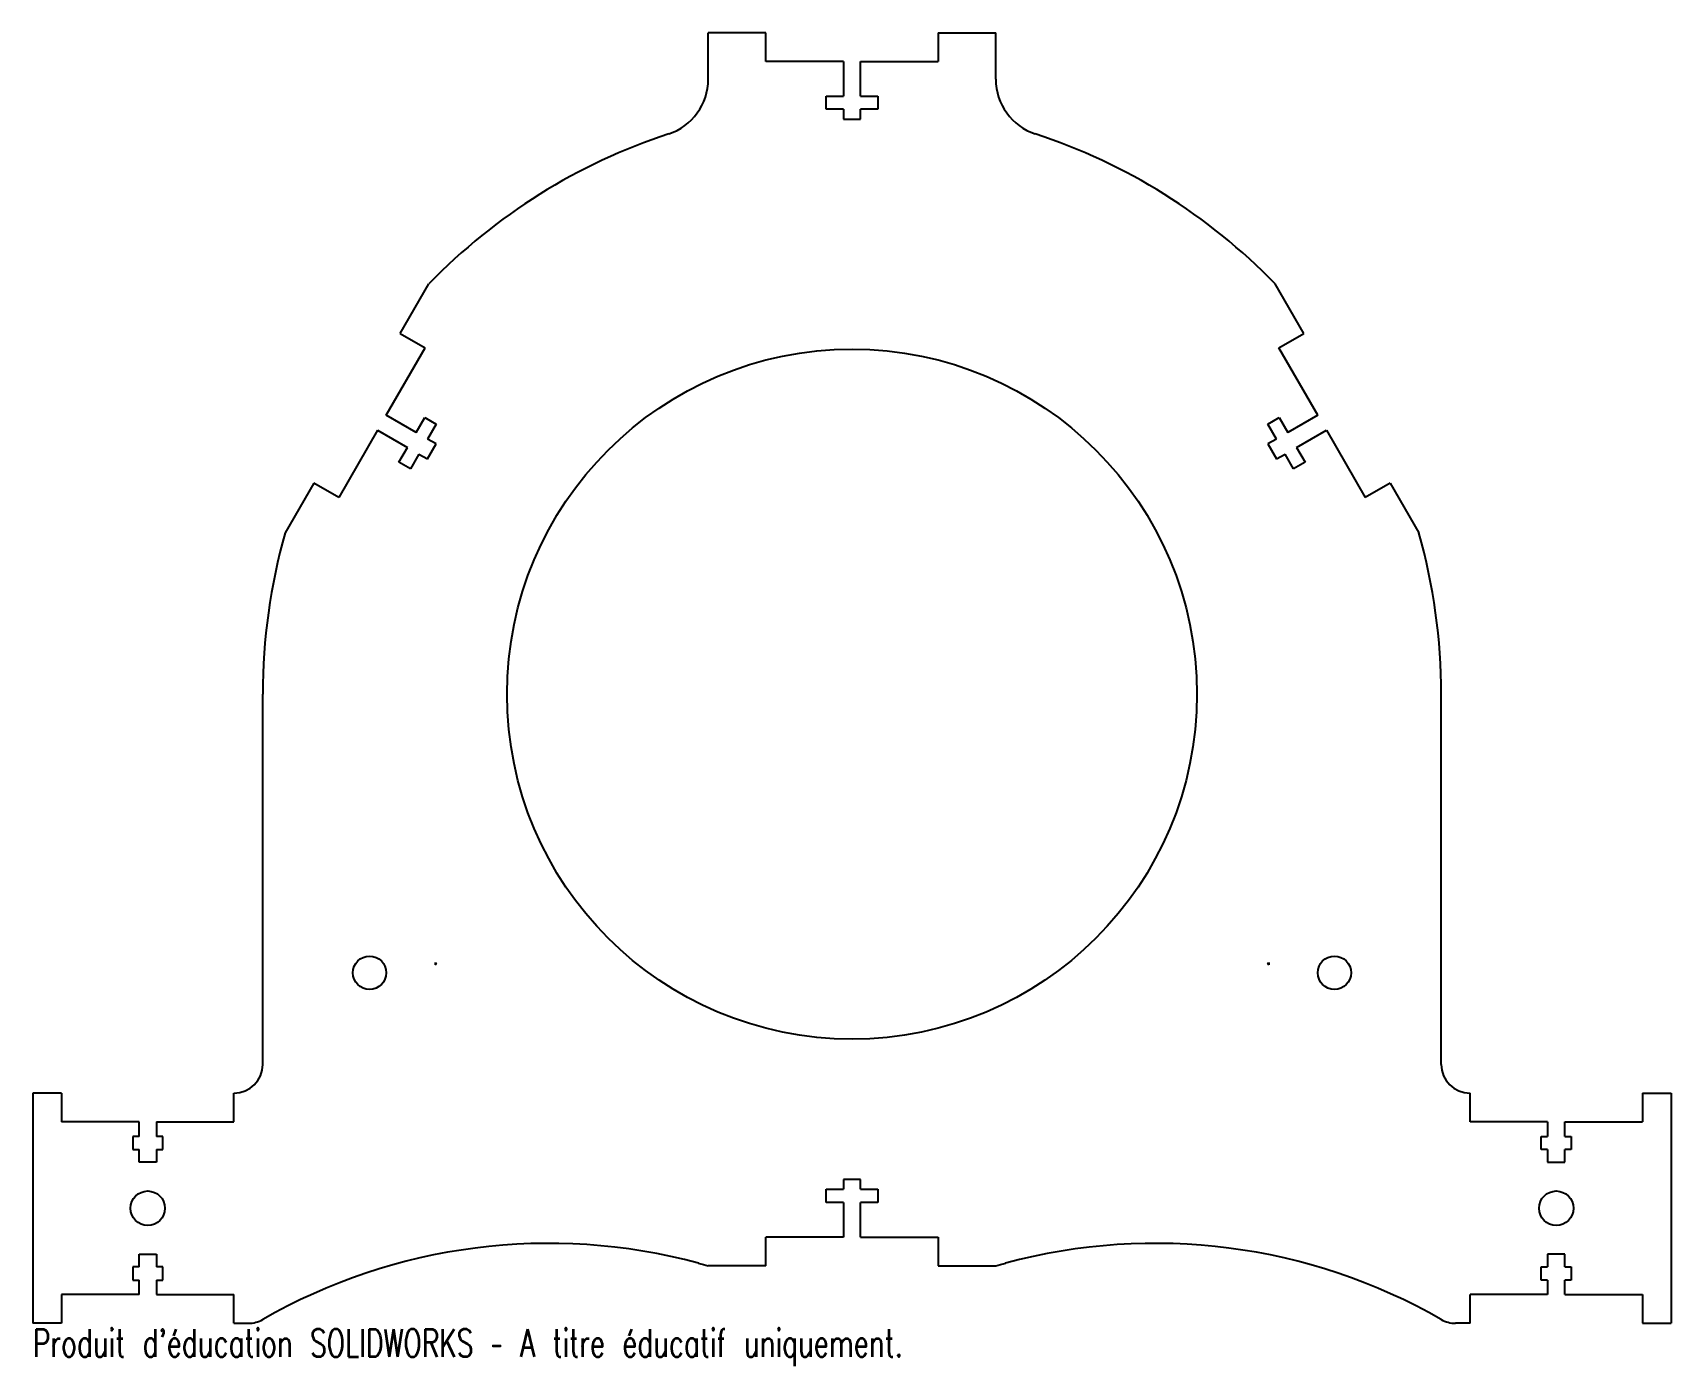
# Model space of a CAD drawing. Header units: millimetres. Extents: x -142 to 142, y -117 to 115.
import ezdxf

# ---------------------------------------------------------------- set-up
doc = ezdxf.new("R2010")
doc.units = ezdxf.units.MM
doc.styles.add('SLDTEXTSTYLE0', font='TXT', dxfattribs={"width": 0.7, "bigfont": 'bigfont'})

msp = doc.modelspace()

# ---------------------------------------------------------------- linework, layer by layer
at = {"color": 7, "linetype": 'Continuous', "lineweight": 25}
for p, q in [((-15, 115), (-25, 115)), ((-25, 106.92), (-25, 115)), ((-15, 110), (-15, 115)), ((15, 115), (25, 115)), ((15, 115), (15, 110)), ((25, 106.92), (25, 115)), ((-1.5, 110), (-15, 110)), ((-1.5, 110), (-1.5, 104)), ((1.5, 110), (15, 110)), ((1.5, 104), (1.5, 110)), ((-4.5, 101.7), (-4.5, 104)), ((-4.5, 104), (-1.5, 104)), ((1.5, 104), (4.5, 104)), ((4.5, 104), (4.5, 101.7)), ((-1.5, 101.7), (-4.5, 101.7)), ((-1.5, 101.7), (-1.5, 100)), ((-1.5, 100), (1.5, 100)), ((4.5, 101.7), (1.5, 101.7)), ((1.5, 100), (1.5, 101.7)), ((-78.59, 62.69), (-73.59, 71.35)), ((78.59, 62.69), (73.59, 71.35)), ((-81.01, 48.5), (-74.26, 60.19)), ((-78.59, 62.69), (-74.26, 60.19)), ((74.26, 60.19), (78.59, 62.69)), ((81.01, 48.5), (74.26, 60.19)), ((-75.81, 45.5), (-81.01, 48.5)), ((81.01, 48.5), (75.81, 45.5)), ((-82.51, 45.9), (-89.26, 34.21)), ((-82.51, 45.9), (-77.31, 42.9)), ((-75.81, 45.5), (-74.31, 48.1)), ((-74.31, 48.1), (-72.32, 46.95)), ((-72.32, 46.95), (-73.82, 44.35)), ((72.32, 46.95), (74.31, 48.1)), ((73.82, 44.35), (72.32, 46.95)), ((74.31, 48.1), (75.81, 45.5)), ((77.31, 42.9), (82.51, 45.9)), ((82.51, 45.9), (89.26, 34.21)), ((-78.81, 40.31), (-77.31, 42.9)), ((-73.85, 40.9), (-72.35, 43.5)), ((-72.35, 43.5), (-73.82, 44.35)), ((73.82, 44.35), (72.35, 43.5)), ((72.35, 43.5), (73.85, 40.9)), ((77.31, 42.9), (78.81, 40.31)), ((-76.82, 39.16), (-78.81, 40.31)), ((-75.32, 41.75), (-76.82, 39.16)), ((-75.32, 41.75), (-73.85, 40.9)), ((73.85, 40.9), (75.32, 41.75)), ((76.82, 39.16), (75.32, 41.75)), ((78.81, 40.31), (76.82, 39.16)), ((-93.59, 36.71), (-98.59, 28.05)), ((-89.26, 34.21), (-93.59, 36.71)), ((93.59, 36.71), (89.26, 34.21)), ((93.59, 36.71), (98.59, 28.05)), ((-102.5, -64.4), (-102.5, 0)), ((102.5, -64.4), (102.5, 0)), ((-72.49, -46.66), (-72.5, -47.06)), ((-72.32, -46.95), (-72.5, -47.06)), ((-72.49, -46.66), (-72.32, -46.95)), ((72.32, -46.95), (72.49, -46.66)), ((72.5, -47.06), (72.32, -46.95)), ((72.49, -46.66), (72.5, -47.06)), ((-137.5, -69.4), (-142.5, -69.4)), ((-142.5, -69.4), (-142.5, -109.4)), ((-137.5, -69.4), (-137.5, -74.4)), ((-107.5, -74.4), (-107.5, -69.4)), ((107.5, -74.4), (107.5, -69.4)), ((137.5, -69.4), (142.5, -69.4)), ((137.5, -69.4), (137.5, -74.4)), ((142.5, -69.4), (142.5, -109.4)), ((-124, -74.4), (-137.5, -74.4)), ((-125.1, -76.9), (-125.1, -79.2)), ((-124, -76.9), (-125.1, -76.9)), ((-124, -76.9), (-124, -74.4)), ((-121, -74.4), (-107.5, -74.4)), ((-121, -74.4), (-121, -76.9)), ((-119.9, -76.9), (-121, -76.9)), ((-119.9, -79.2), (-119.9, -76.9)), ((121, -74.4), (107.5, -74.4)), ((119.9, -79.2), (119.9, -76.9)), ((119.9, -76.9), (121, -76.9)), ((121, -74.4), (121, -76.9)), ((124, -74.4), (137.5, -74.4)), ((124, -76.9), (124, -74.4)), ((124, -76.9), (125.1, -76.9)), ((125.1, -76.9), (125.1, -79.2)), ((-125.1, -79.2), (-124, -79.2)), ((-124, -81.4), (-124, -79.2)), ((-121, -79.2), (-119.9, -79.2)), ((-121, -79.2), (-121, -81.4)), ((121, -79.2), (119.9, -79.2)), ((121, -79.2), (121, -81.4)), ((125.1, -79.2), (124, -79.2)), ((124, -81.4), (124, -79.2)), ((-121, -81.4), (-124, -81.4)), ((121, -81.4), (124, -81.4)), ((-1.5, -84.4), (-1.5, -86.1)), ((1.5, -84.4), (-1.5, -84.4)), ((1.5, -86.1), (1.5, -84.4)), ((-4.5, -88.4), (-4.5, -86.1)), ((-4.5, -86.1), (-1.5, -86.1)), ((1.5, -86.1), (4.5, -86.1)), ((4.5, -86.1), (4.5, -88.4)), ((-1.5, -88.4), (-4.5, -88.4)), ((-1.5, -88.4), (-1.5, -94.4)), ((4.5, -88.4), (1.5, -88.4)), ((1.5, -94.4), (1.5, -88.4)), ((-15, -99.4), (-15, -94.4)), ((-1.5, -94.4), (-15, -94.4)), ((1.5, -94.4), (15, -94.4)), ((15, -94.4), (15, -99.4)), ((-125.1, -99.6), (-125.1, -101.9)), ((-124, -99.6), (-125.1, -99.6)), ((-124, -99.6), (-124, -97.4)), ((-124, -97.4), (-121, -97.4)), ((-121, -97.4), (-121, -99.6)), ((-119.9, -99.6), (-121, -99.6)), ((-119.9, -101.9), (-119.9, -99.6)), ((-15, -99.4), (-25, -99.4)), ((15, -99.4), (25, -99.4)), ((119.9, -101.9), (119.9, -99.6)), ((119.9, -99.6), (121, -99.6)), ((121, -97.4), (121, -99.6)), ((124, -97.4), (121, -97.4)), ((124, -99.6), (124, -97.4)), ((124, -99.6), (125.1, -99.6)), ((125.1, -99.6), (125.1, -101.9)), ((-125.1, -101.9), (-124, -101.9)), ((-124, -104.4), (-124, -101.9)), ((-121, -101.9), (-119.9, -101.9)), ((-121, -101.9), (-121, -104.4)), ((121, -101.9), (119.9, -101.9)), ((121, -101.9), (121, -104.4)), ((125.1, -101.9), (124, -101.9)), ((124, -104.4), (124, -101.9)), ((-137.5, -104.4), (-137.5, -109.4)), ((-124, -104.4), (-137.5, -104.4)), ((-121, -104.4), (-107.5, -104.4)), ((-107.5, -109.4), (-107.5, -104.4)), ((107.5, -109.4), (107.5, -104.4)), ((121, -104.4), (107.5, -104.4)), ((124, -104.4), (137.5, -104.4)), ((137.5, -104.4), (137.5, -109.4)), ((-137.5, -109.4), (-142.5, -109.4)), ((-107.5, -109.4), (-104.98, -109.4)), ((107.5, -109.4), (104.98, -109.4)), ((137.5, -109.4), (142.5, -109.4))]:
    msp.add_line(p, q, dxfattribs=at)
for centre, radius in [((0, 0), 60), ((-83.92, -48.45), 2.9), ((83.92, -48.45), 2.9), ((-122.5, -89.4), 3), ((122.5, -89.4), 3)]:
    msp.add_circle(centre, radius, dxfattribs=at)
for centre, radius, start, end in [((-35, 106.92), 10, 288.1262, 0), ((35, 106.92), 10, 180, 251.8738), ((0, 0), 102.5, 108.1262, 135.883), ((0, 0), 102.5, 44.117, 71.8738), ((0, 0), 102.5, 164.117, 180), ((0, 0), 102.5, 0, 15.883), ((-107.5, -64.4), 5, 270, 0), ((107.5, -64.4), 5, 180, 270), ((-52.77, -195.5), 100, 74.8949, 119.818), ((52.77, -195.5), 100, 60.182, 105.1051), ((0, 0), 102.5, 254.8949, 255.883), ((0, 0), 102.5, 284.117, 285.1051), ((-104.98, -104.4), 5, 270, 299.818), ((104.98, -104.4), 5, 240.182, 270)]:
    msp.add_arc(centre, radius, start, end, dxfattribs=at)

# ---------------------------------------------------------------- texts
at = {"color": 7, "linetype": 'Continuous', "insert": (-142.5, -110.42), "char_height": 4.8336, "attachment_point": 1, "style": 'SLDTEXTSTYLE0'}
msp.add_mtext("Produit d'éducation SOLIDWORKS – A titre éducatif uniquement.", dxfattribs=at)

doc.saveas('drawing.dxf')
